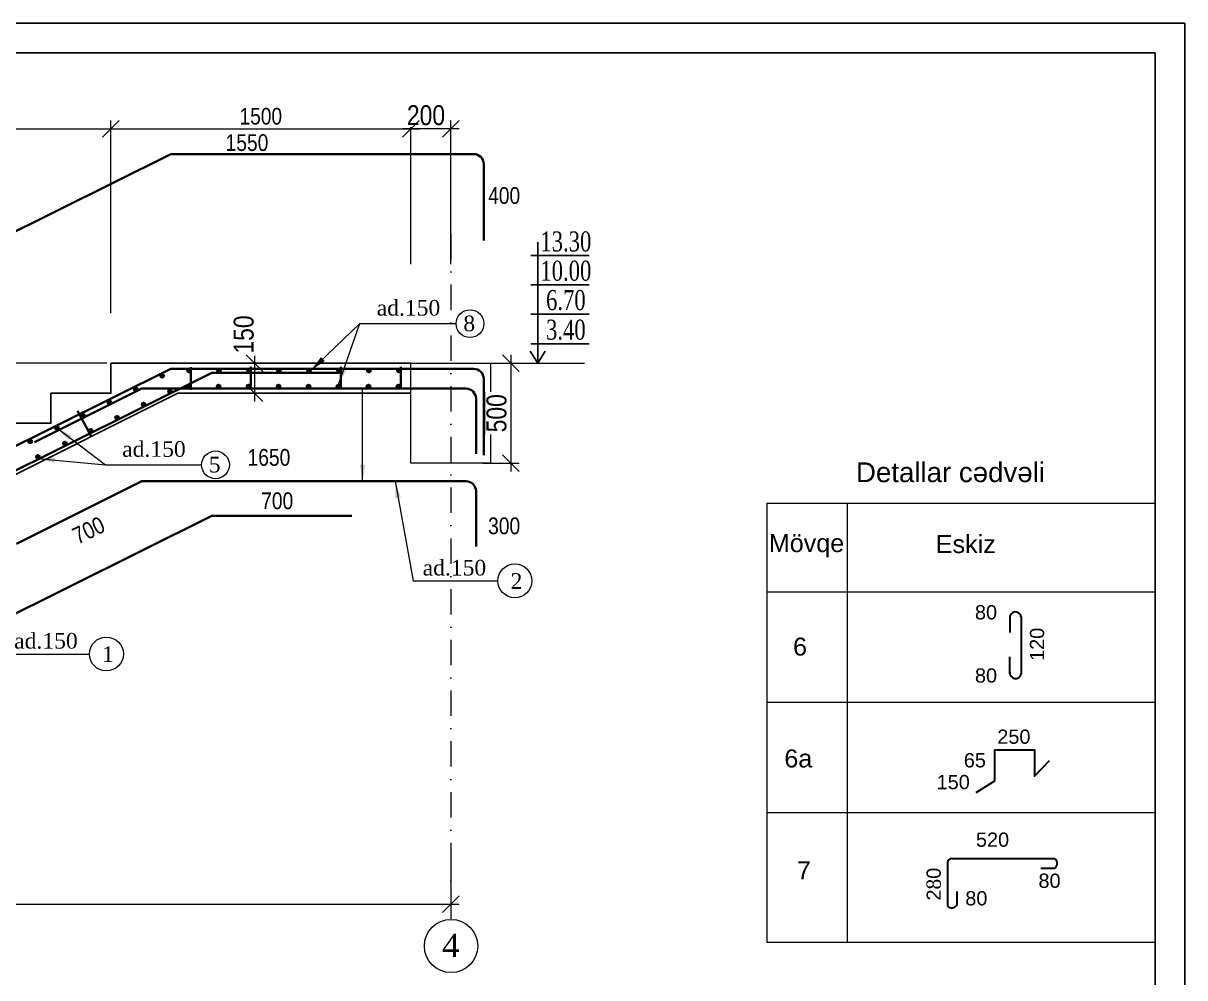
# Model space of a CAD drawing. Header units: millimetres. Extents: x -149347 to 251215, y -2929184 to -2541447.
# Drawn here: x 173020 to 190456, y -2624352 to -2610014 of the extents above; entities that cross this region are included whole.
import ezdxf

# ---------------------------------------------------------------- set-up
doc = ezdxf.new("R2010")
doc.units = ezdxf.units.MM
doc.linetypes.add('DASHDOTX2', pattern=[50.8, 25.4, -12.7, 0, -12.7])
for name, color, linetype, lineweight in [('A-Wall', 7, 'Continuous', 30), ('àğìà  0.25', 7, 'Continuous', 25), ('ИЧ  РАЗМЕР  0.09', 143, 'Continuous', 9), ('размер  0.09', 141, 'Continuous', 9)]:
    doc.layers.add(name, color=color, linetype=linetype, lineweight=lineweight)
doc.layers.add('oxlar', color=7, linetype='Continuous')
doc.styles.add('400', font='times.ttf', dxfattribs={"width": 0.75, "height": 300})
doc.styles.add('Arial', font='arial.ttf')
doc.styles.add('RomanS', font='times.ttf', dxfattribs={"height": 300})
doc.styles.get("Standard").update_dxf_attribs({"font": 'times.ttf'})
doc.styles.add('style1', font='A3TI(LA).TTF', dxfattribs={"height": 400})
doc.styles.add('style6', font='ARIALN.TTF', dxfattribs={"height": 300})
doc.styles.add('Times New Roman', font='times.ttf')
doc.styles.add('yazitipi', font='ARIALN.TTF')
doc.dimstyles.new('DIM_100', dxfattribs={"dimscale": 100, "dimtxt": 250, "dimasz": 2.5, "dimexe": 1.25, "dimexo": 0.625, "dimtad": 1, "dimdec": 0, "dimtxsty": 'style1', "dimblk": 'OBLIQUE', "dimcen": 2.5, "dimdle": 1.25, "dimclrd": 251, "dimclre": 251, "dimaunit": 1, "dimadec": 3, "dimazin": 0, "dimtfac": 1, "dimtdec": 0, "dimtmove": 1, "dimatfit": 3, "dimfxl": 1.25, "dimlwd": 5, "dimlwe": 5, "dimarcsym": 0})
doc.dimstyles.new('sevda', dxfattribs={"dimscale": 100, "dimtxt": 2.8, "dimasz": 2.5, "dimexe": 1.25, "dimexo": 0.625, "dimtad": 1, "dimtxsty": 'yazitipi', "dimblk": 'OBLIQUE', "dimcen": 2.5, "dimclrd": 253, "dimclre": 253, "dimclrt": 73, "dimaunit": 1, "dimadec": 3, "dimazin": 0, "dimtfac": 1, "dimtmove": 1, "dimatfit": 3, "dimfxl": 1, "dimlwd": 9, "dimlwe": 9, "dimarcsym": 0})

# ---------------------------------------------------------------- blocks, each defined once
blk = doc.blocks.new('mekteb')
at = {"color": 0, "lineweight": 25}
for p, q in [((99643, -1821466), (139843, -1821466)), ((139843, -1821466), (139843, -1849866))]:
    blk.add_line(p, q, dxfattribs=at)
at = {"color": 0, "lineweight": 25, "ltscale": 15}
for p, q in [((139343, -1821966), (101643, -1821966)), ((139343, -1849366), (139343, -1821966))]:
    blk.add_line(p, q, dxfattribs=at)
blk = doc.blocks.new('_Oblique')
at = {"color": 0, "linetype": 'ByBlock', "lineweight": -2}
blk.add_line((-0.5, -0.5), (0.5, 0.5), dxfattribs=at)
blk = doc.blocks.new('*D1024')
at = {"color": 251, "lineweight": 5, "ltscale": 15, "transparency": 16777216}
for p, q in [((165337, -2612522), (165337, -2611477)), ((174337, -2614370), (174337, -2611477))]:
    blk.add_line(p, q, dxfattribs=at)
at = {"color": 251, "linetype": 'ByBlock', "lineweight": 5, "ltscale": 15, "transparency": 16777216}
blk.add_line((165212, -2611602), (174462, -2611602), dxfattribs=at)
at = {"layer": 'Defpoints', "color": 0, "lineweight": 15, "ltscale": 15, "transparency": 16777216}
for p in [(174337, -2611602), (165337, -2612584), (174337, -2614433)]:
    blk.add_point(p, dxfattribs=at)
at = {"color": 251, "lineweight": 5, "ltscale": 15, "transparency": 16777216, "xscale": 250, "yscale": 250, "zscale": 250, "rotation": 180}
blk.add_blockref('_Oblique', (165337, -2611602), dxfattribs=at)
at = {"color": 251, "lineweight": 5, "ltscale": 15, "transparency": 16777216, "xscale": 250, "yscale": 250, "zscale": 250}
blk.add_blockref('_Oblique', (174337, -2611602), dxfattribs=at)
at = {"color": 0, "lineweight": 15, "ltscale": 15, "transparency": 16777216, "insert": (169837, -2611412), "char_height": 300, "attachment_point": 5, "style": 'style6', "bg_fill": 3, "box_fill_scale": 1.1, "bg_fill_color": 9, "bg_fill_true_color": 13158600, "bg_fill_transparency": 0}
blk.add_mtext('{\\fArial Narrow|b0|i0|c238|p34;\\H0.83333x;300x10=\\fArial Narrow|b0|i0|c204|p34;3000}', dxfattribs=at)
blk = doc.blocks.new('*D1025')
at = {"color": 251, "lineweight": 5, "ltscale": 15, "transparency": 16777216}
for p, q in [((174337, -2611602), (174337, -2611477)), ((178837, -2613461), (178837, -2611477))]:
    blk.add_line(p, q, dxfattribs=at)
at = {"color": 251, "linetype": 'ByBlock', "lineweight": 5, "ltscale": 15, "transparency": 16777216}
blk.add_line((174212, -2611602), (178962, -2611602), dxfattribs=at)
at = {"layer": 'Defpoints', "color": 0, "lineweight": 15, "ltscale": 15, "transparency": 16777216}
for p in [(174337, -2611656), (178837, -2611602), (178837, -2613523)]:
    blk.add_point(p, dxfattribs=at)
at = {"color": 251, "lineweight": 5, "ltscale": 15, "transparency": 16777216, "xscale": 250, "yscale": 250, "zscale": 250, "rotation": 180}
blk.add_blockref('_Oblique', (174337, -2611602), dxfattribs=at)
at = {"color": 251, "lineweight": 5, "ltscale": 15, "transparency": 16777216, "xscale": 250, "yscale": 250, "zscale": 250}
blk.add_blockref('_Oblique', (178837, -2611602), dxfattribs=at)
at = {"color": 0, "lineweight": 15, "ltscale": 15, "transparency": 16777216, "insert": (176587, -2611412), "char_height": 300, "attachment_point": 5, "style": 'style6', "bg_fill": 3, "box_fill_scale": 1.1, "bg_fill_color": 9, "bg_fill_true_color": 13158600, "bg_fill_transparency": 0}
blk.add_mtext('{\\H0.83333x;1500}', dxfattribs=at)
blk = doc.blocks.new('*D1026')
at = {"color": 251, "lineweight": 5, "ltscale": 15, "transparency": 16777216}
for p, q in [((174274, -2615122), (159640, -2615122)), ((161974, -2620072), (159640, -2620072))]:
    blk.add_line(p, q, dxfattribs=at)
at = {"color": 251, "linetype": 'ByBlock', "lineweight": 5, "ltscale": 15, "transparency": 16777216}
blk.add_line((159765, -2620197), (159765, -2614997), dxfattribs=at)
at = {"layer": 'Defpoints', "color": 0, "lineweight": 15, "ltscale": 15, "transparency": 16777216}
for p in [(159765, -2615122), (174337, -2615122), (162037, -2620072)]:
    blk.add_point(p, dxfattribs=at)
at = {"color": 251, "lineweight": 5, "ltscale": 15, "transparency": 16777216, "xscale": 250, "yscale": 250, "zscale": 250}
for p, rotation in [((159765, -2615122), 90), ((159765, -2620072), 270)]:
    blk.add_blockref('_Oblique', p, dxfattribs=dict(at, rotation=rotation))
at = {"color": 0, "lineweight": 15, "ltscale": 15, "transparency": 16777216, "insert": (159575, -2617597), "char_height": 300, "attachment_point": 5, "rotation": 90, "style": 'style6', "bg_fill": 3, "box_fill_scale": 1.1, "bg_fill_color": 9, "bg_fill_true_color": 13158600, "bg_fill_transparency": 0}
blk.add_mtext('{\\fArial Narrow|b0|i0|c238|p34;\\H0.83333x;150x11=1650}', dxfattribs=at)
blk = doc.blocks.new('*D1029')
at = {"color": 251, "linetype": 'ByBlock', "lineweight": 5, "ltscale": 15, "transparency": 16777216}
blk.add_line((176492, -2614997), (176492, -2615697), dxfattribs=at)
at = {"color": 251, "lineweight": 5, "ltscale": 15, "transparency": 16777216}
for p, q in [((176492, -2615122), (176617, -2615122)), ((176492, -2615572), (176617, -2615572))]:
    blk.add_line(p, q, dxfattribs=at)
at = {"layer": 'Defpoints', "color": 0, "lineweight": 15, "ltscale": 15, "transparency": 16777216}
for p in [(176492, -2615122), (176492, -2615572), (176492, -2615572)]:
    blk.add_point(p, dxfattribs=at)
at = {"color": 251, "lineweight": 5, "ltscale": 15, "transparency": 16777216, "xscale": 250, "yscale": 250, "zscale": 250, "rotation": 270}
blk.add_blockref('_Oblique', (176492, -2615572), dxfattribs=at)
at = {"color": 0, "lineweight": 15, "ltscale": 15, "transparency": 16777216, "insert": (176331, -2614689), "char_height": 300, "attachment_point": 5, "rotation": 90, "style": 'style6', "bg_fill": 3, "box_fill_scale": 1.1, "bg_fill_color": 9, "bg_fill_true_color": 13158600, "bg_fill_transparency": 0}
blk.add_mtext('150', dxfattribs=at)
at = {"color": 251, "lineweight": 5, "ltscale": 15, "transparency": 16777216, "xscale": 250, "yscale": 250, "zscale": 250, "rotation": 90}
blk.add_blockref('_Oblique', (176492, -2615122), dxfattribs=at)
blk = doc.blocks.new('*D1036')
at = {"color": 251, "lineweight": 5, "ltscale": 15, "transparency": 16777216}
for p, q in [((178837, -2613633), (178837, -2611477)), ((179437, -2613633), (179437, -2611477))]:
    blk.add_line(p, q, dxfattribs=at)
at = {"color": 251, "linetype": 'ByBlock', "lineweight": 5, "ltscale": 15, "transparency": 16777216}
blk.add_line((179562, -2611602), (178712, -2611602), dxfattribs=at)
at = {"layer": 'Defpoints', "color": 0, "lineweight": 15, "ltscale": 15, "transparency": 16777216}
for p in [(178837, -2613696), (179437, -2613696)]:
    blk.add_point(p, dxfattribs=at)
at = {"color": 0, "lineweight": 15, "ltscale": 15, "transparency": 16777216, "insert": (179066, -2611397), "char_height": 300, "attachment_point": 5, "style": 'style6', "bg_fill": 3, "box_fill_scale": 1.1, "bg_fill_color": 9, "bg_fill_true_color": 13158600, "bg_fill_transparency": 0}
blk.add_mtext('200', dxfattribs=at)
at = {"layer": 'Defpoints', "color": 0, "lineweight": 15, "ltscale": 15, "transparency": 16777216}
blk.add_point((178837, -2611602), dxfattribs=at)
at = {"color": 251, "lineweight": 5, "ltscale": 15, "transparency": 16777216, "xscale": 250, "yscale": 250, "zscale": 250, "rotation": 180}
blk.add_blockref('_Oblique', (178837, -2611602), dxfattribs=at)
at = {"color": 251, "lineweight": 5, "ltscale": 15, "transparency": 16777216, "xscale": 250, "yscale": 250, "zscale": 250}
blk.add_blockref('_Oblique', (179437, -2611602), dxfattribs=at)
blk = doc.blocks.new('*D1037')
at = {"color": 251, "lineweight": 5, "ltscale": 15, "transparency": 16777216}
for p, q in [((161437, -2622564), (161437, -2623373)), ((179437, -2622573), (179437, -2623373))]:
    blk.add_line(p, q, dxfattribs=at)
at = {"color": 251, "linetype": 'ByBlock', "lineweight": 5, "ltscale": 15, "transparency": 16777216}
blk.add_line((161312, -2623248), (179562, -2623248), dxfattribs=at)
at = {"layer": 'Defpoints', "color": 0, "lineweight": 15, "ltscale": 15, "transparency": 16777216}
for p in [(161437, -2622502), (179437, -2622511), (179437, -2623248)]:
    blk.add_point(p, dxfattribs=at)
at = {"color": 251, "lineweight": 5, "ltscale": 15, "transparency": 16777216, "xscale": 250, "yscale": 250, "zscale": 250, "rotation": 180}
blk.add_blockref('_Oblique', (161437, -2623248), dxfattribs=at)
at = {"color": 251, "lineweight": 5, "ltscale": 15, "transparency": 16777216, "xscale": 250, "yscale": 250, "zscale": 250}
blk.add_blockref('_Oblique', (179437, -2623248), dxfattribs=at)
at = {"color": 0, "lineweight": 15, "ltscale": 15, "transparency": 16777216, "insert": (170437, -2623032), "char_height": 300, "attachment_point": 5, "style": 'style6', "bg_fill": 3, "box_fill_scale": 1.1, "bg_fill_color": 9, "bg_fill_true_color": 13158600, "bg_fill_transparency": 0}
blk.add_mtext('6000', dxfattribs=at)
blk = doc.blocks.new('*D1038')
at = {"color": 251, "lineweight": 5, "ltscale": 15, "transparency": 16777216}
for p, q in [((180137, -2615122), (180467, -2615122)), ((179920, -2616622), (180467, -2616622))]:
    blk.add_line(p, q, dxfattribs=at)
at = {"color": 251, "linetype": 'ByBlock', "lineweight": 5, "ltscale": 15, "transparency": 16777216}
blk.add_line((180342, -2614997), (180342, -2616747), dxfattribs=at)
at = {"layer": 'Defpoints', "color": 0, "lineweight": 15, "ltscale": 15, "transparency": 16777216}
for p in [(180075, -2615122), (179858, -2616622), (180342, -2616622)]:
    blk.add_point(p, dxfattribs=at)
at = {"color": 251, "lineweight": 5, "ltscale": 15, "transparency": 16777216, "xscale": 250, "yscale": 250, "zscale": 250}
for p, rotation in [((180342, -2615122), 90), ((180342, -2616622), 270)]:
    blk.add_blockref('_Oblique', p, dxfattribs=dict(at, rotation=rotation))
at = {"color": 0, "lineweight": 15, "ltscale": 15, "transparency": 16777216, "insert": (180126, -2615872), "char_height": 300, "attachment_point": 5, "rotation": 90, "style": 'style6', "bg_fill": 3, "box_fill_scale": 1.1, "bg_fill_color": 9, "bg_fill_true_color": 13158600, "bg_fill_transparency": 0}
blk.add_mtext('500', dxfattribs=at)

msp = doc.modelspace()

# ---------------------------------------------------------------- hatches: boundary and pattern name
at = {"lineweight": 15, "ltscale": 80}
h = msp.add_hatch(dxfattribs=at)
h.set_pattern_fill('ANGLE', color=4)
h.set_pattern_definition([(0, (-2527408.4966, -310673.591), (0, 6.985), [5.08, -1.905]), (90, (-2527408.4966, -310673.591), (-6.985, 4e-16), [5.08, -1.905])])
edge = h.paths.add_edge_path()
edge.add_arc((175106.1916, -2615312.81578), 27.78757, -180, 180, ccw=False)
h = msp.add_hatch(dxfattribs=at)
h.set_pattern_fill('ANGLE', color=4)
h.set_pattern_definition([(0, (-2527811.959, -310592.148), (0, 6.985), [5.08, -1.905]), (90, (-2527811.959, -310592.148), (-6.985, 4e-16), [5.08, -1.905])])
edge = h.paths.add_edge_path()
edge.add_arc((175509.65425, -2615231.37295), 27.78757, -180, 180, ccw=False)
h = msp.add_hatch(dxfattribs=at)
h.set_pattern_fill('ANGLE', color=4)
h.set_pattern_definition([(0, (-2528261.959, -310592.148), (0, 6.985), [5.08, -1.905]), (90, (-2528261.959, -310592.148), (-6.985, 4e-16), [5.08, -1.905])])
edge = h.paths.add_edge_path()
edge.add_arc((175959.65425, -2615231.37295), 27.78757, -180, 180, ccw=False)
h = msp.add_hatch(dxfattribs=at)
h.set_pattern_fill('ANGLE', color=4)
h.set_pattern_definition([(0, (-2529161.959, -310592.148), (0, 6.985), [5.08, -1.905]), (90, (-2529161.959, -310592.148), (-6.985, 4e-16), [5.08, -1.905])])
edge = h.paths.add_edge_path()
edge.add_arc((176859.65425, -2615231.37295), 27.78757, -180, 180, ccw=False)
h = msp.add_hatch(dxfattribs=at)
h.set_pattern_fill('ANGLE', color=4)
h.set_pattern_definition([(0, (-2529611.959, -310592.148), (0, 6.985), [5.08, -1.905]), (90, (-2529611.959, -310592.148), (-6.985, 4e-16), [5.08, -1.905])])
edge = h.paths.add_edge_path()
edge.add_arc((177309.65425, -2615231.37295), 27.78757, -180, 180, ccw=False)
h = msp.add_hatch(dxfattribs=at)
h.set_pattern_fill('ANGLE', color=4)
h.set_pattern_definition([(0, (-2530061.959, -310592.148), (0, 6.985), [5.08, -1.905]), (90, (-2530061.959, -310592.148), (-6.985, 4e-16), [5.08, -1.905])])
edge = h.paths.add_edge_path()
edge.add_arc((177759.65425, -2615231.37295), 27.78757, -180, 180, ccw=False)
h = msp.add_hatch(dxfattribs=at)
h.set_pattern_fill('ANGLE', color=4)
h.set_pattern_definition([(0, (-2530511.959, -310592.148), (0, 6.985), [5.08, -1.905]), (90, (-2530511.959, -310592.148), (-6.985, 4e-16), [5.08, -1.905])])
edge = h.paths.add_edge_path()
edge.add_arc((178209.65425, -2615231.37295), 27.78757, -180, 180, ccw=False)
h = msp.add_hatch(dxfattribs=at)
h.set_pattern_fill('ANGLE', color=4)
h.set_pattern_definition([(0, (-2530961.959, -310592.148), (0, 6.985), [5.08, -1.905]), (90, (-2530961.959, -310592.148), (-6.985, 4e-16), [5.08, -1.905])])
edge = h.paths.add_edge_path()
edge.add_arc((178659.65425, -2615231.37295), 27.78757, -180, 180, ccw=False)
h = msp.add_hatch(dxfattribs=at)
h.set_pattern_fill('ANGLE', color=4)
h.set_pattern_definition([(0, (-2527011.7135, -310870.681), (0, 6.985), [5.08, -1.905]), (90, (-2527011.7135, -310870.681), (-6.985, 4e-16), [5.08, -1.905])])
edge = h.paths.add_edge_path()
edge.add_arc((174709.40851, -2615509.90566), 27.78757, -180, 180, ccw=False)
h = msp.add_hatch(dxfattribs=at)
h.set_pattern_fill('ANGLE', color=4)
h.set_pattern_definition([(0, (-2527291.3324, -310904.2534), (0, 6.985), [5.08, -1.905]), (90, (-2527291.3324, -310904.2534), (-6.985, 4e-16), [5.08, -1.905])])
edge = h.paths.add_edge_path()
edge.add_arc((175223.35584, -2615543.47838), 27.78757, -180, 180, ccw=False)
h = msp.add_hatch(dxfattribs=at)
h.set_pattern_fill('ANGLE', color=4)
h.set_pattern_definition([(0, (-2527571.068, -310834.02), (0, 6.985), [5.08, -1.905]), (90, (-2527571.068, -310834.02), (-6.985, 4e-16), [5.08, -1.905])])
edge = h.paths.add_edge_path()
edge.add_arc((175503.09167, -2615473.2448), 27.78757, -180, 180, ccw=False)
h = msp.add_hatch(dxfattribs=at)
h.set_pattern_fill('ANGLE', color=4)
h.set_pattern_definition([(0, (-2528021.068, -310830.422), (0, 6.985), [5.08, -1.905]), (90, (-2528021.068, -310830.422), (-6.985, 4e-16), [5.08, -1.905])])
edge = h.paths.add_edge_path()
edge.add_arc((175953.09167, -2615469.64712), 27.78757, -180, 180, ccw=False)
h = msp.add_hatch(dxfattribs=at)
h.set_pattern_fill('ANGLE', color=4)
h.set_pattern_definition([(0, (-2528921.068, -310830.422), (0, 6.985), [5.08, -1.905]), (90, (-2528921.068, -310830.422), (-6.985, 4e-16), [5.08, -1.905])])
edge = h.paths.add_edge_path()
edge.add_arc((176853.09167, -2615469.64712), 27.78757, -180, 180, ccw=False)
h = msp.add_hatch(dxfattribs=at)
h.set_pattern_fill('ANGLE', color=4)
h.set_pattern_definition([(0, (-2529371.068, -310830.422), (0, 6.985), [5.08, -1.905]), (90, (-2529371.068, -310830.422), (-6.985, 4e-16), [5.08, -1.905])])
edge = h.paths.add_edge_path()
edge.add_arc((177303.09167, -2615469.64712), 27.78757, -180, 180, ccw=False)
h = msp.add_hatch(dxfattribs=at)
h.set_pattern_fill('ANGLE', color=4)
h.set_pattern_definition([(0, (-2529821.068, -310830.422), (0, 6.985), [5.08, -1.905]), (90, (-2529821.068, -310830.422), (-6.985, 4e-16), [5.08, -1.905])])
edge = h.paths.add_edge_path()
edge.add_arc((177753.09167, -2615469.64712), 27.78757, -180, 180, ccw=False)
h = msp.add_hatch(dxfattribs=at)
h.set_pattern_fill('ANGLE', color=4)
h.set_pattern_definition([(0, (-2530271.068, -310830.422), (0, 6.985), [5.08, -1.905]), (90, (-2530271.068, -310830.422), (-6.985, 4e-16), [5.08, -1.905])])
edge = h.paths.add_edge_path()
edge.add_arc((178203.09167, -2615469.64712), 27.78757, -180, 180, ccw=False)
h = msp.add_hatch(dxfattribs=at)
h.set_pattern_fill('ANGLE', color=4)
h.set_pattern_definition([(0, (-2530721.068, -310830.422), (0, 6.985), [5.08, -1.905]), (90, (-2530721.068, -310830.422), (-6.985, 4e-16), [5.08, -1.905])])
edge = h.paths.add_edge_path()
edge.add_arc((178653.09167, -2615469.64712), 27.78757, -180, 180, ccw=False)
h = msp.add_hatch(dxfattribs=at)
h.set_pattern_fill('ANGLE', color=4)
h.set_pattern_definition([(0, (-2526894.549, -311101.343), (0, 6.985), [5.08, -1.905]), (90, (-2526894.549, -311101.343), (-6.985, 4e-16), [5.08, -1.905])])
edge = h.paths.add_edge_path()
edge.add_arc((174826.57275, -2615740.56826), 27.78757, -180, 180, ccw=False)

# ---------------------------------------------------------------- linework, layer by layer
at = {"color": 7, "lineweight": 35, "ltscale": 80}
for p, q in [((179933.03936, -2612128.72489), (179933.03936, -2613276.40448)), ((165434.86587, -2620446.65341), (175852.39235, -2615263.17753)), ((175537.44182, -2615178.14546), (175537.44182, -2615520.37227)), ((177787.44182, -2615174.54778), (177787.44182, -2615516.77459)), ((178687.44182, -2615174.54778), (178687.44182, -2615516.77459)), ((179817.14554, -2617043.55365), (179817.14554, -2617871.88916)), ((177952.39235, -2617412.6332), (175852.39235, -2617412.6332))]:
    msp.add_line(p, q, dxfattribs=at)
at = {"color": 1, "linetype": 'DASHDOTX2', "lineweight": 13, "ltscale": 15}
msp.add_line((179436.90576, -2613178.53793), (179436.90576, -2623483.58732), dxfattribs=at)
at = {"color": 0}
msp.add_line((180744.55807, -2615121.65341), (180744.55807, -2613302.64869), dxfattribs=at)
at = {"color": 7}
for p, q in [((180641.33049, -2613504.68995), (181514.46751, -2613504.68995)), ((180641.33049, -2613944.78819), (181514.46751, -2613944.78819)), ((180641.33049, -2614384.88643), (181514.46751, -2614384.88643)), ((180641.33049, -2614830.12995), (181514.46751, -2614830.12995))]:
    msp.add_line(p, q, dxfattribs=at)
at = {"color": 1, "lineweight": 15, "ltscale": 15}
msp.add_line((180036.90576, -2615121.65341), (181444.20525, -2615121.65341), dxfattribs=at)
at = {"color": 2, "lineweight": 25}
for p, q in [((165443.13635, -2620521.65341), (175342.99434, -2615571.72442)), ((175342.99434, -2615571.72442), (178836.90576, -2615571.65341))]:
    msp.add_line(p, q, dxfattribs=at)
at = {"lineweight": 15}
for p, q in [((184184.36152, -2617220.52165), (190011.63692, -2617220.52165)), ((184184.36152, -2617220.52165), (184184.36152, -2623815.70889)), ((185390.2262, -2617220.52165), (185390.2262, -2623815.70889)), ((190011.63692, -2617220.52165), (190011.63692, -2623815.70889)), ((184184.36152, -2618554.32165), (190011.63692, -2618554.32165)), ((184184.36152, -2620211.72059), (190011.63692, -2620211.72059)), ((184184.36152, -2621869.11953), (190011.63692, -2621869.11953)), ((184184.36152, -2623815.70889), (190011.63692, -2623815.70889))]:
    msp.add_line(p, q, dxfattribs=at)
at = {"color": 7, "ltscale": 15}
for points in [[(180744.55807, -2615121.65341), (180632.30126, -2614939.95214)], [(180744.55807, -2615121.65341), (180856.81488, -2614939.95214)]]:
    msp.add_lwpolyline(points, dxfattribs=at)
at = {"color": 2, "lineweight": 25}
for points in [[(174336.90576, -2615571.65341), (174336.90576, -2615121.65341), (178836.90576, -2615121.65341)], [(165336.90576, -2620071.65341), (165336.90576, -2619621.65341), (166236.90576, -2619621.65341), (166236.90576, -2619171.65341), (167136.90576, -2619171.65341), (167136.90576, -2618721.65341), (168036.90576, -2618721.65341), (168036.90576, -2618271.65341), (168936.90576, -2618271.65341), (168936.90576, -2617821.65341), (169836.90576, -2617821.65341), (169836.90576, -2617371.65341), (170736.90576, -2617371.65341), (170736.90576, -2616921.65341), (171636.90576, -2616921.65341), (171636.90576, -2616471.65341), (172536.90576, -2616471.65341), (172536.90576, -2616021.65341), (173436.90576, -2616021.65341), (173436.90576, -2615571.65341), (174336.90576, -2615571.65341), (174336.90576, -2615571.65341)]]:
    msp.add_lwpolyline(points, dxfattribs=at)
at = {"color": 1, "lineweight": 15, "ltscale": 15}
msp.add_lwpolyline([(180036.90576, -2616621.65341), (178836.90576, -2616621.65341), (178836.90576, -2615121.65341), (180036.90576, -2615121.65341)], close=True, dxfattribs=at)
at = {"color": 7, "lineweight": 35, "ltscale": 80}
for centre in [(179783.03936, -2612128.72489), (179667.14554, -2617043.55365)]:
    msp.add_arc(centre, 150, 0, 90, dxfattribs=at)
at = {"layer": 'oxlar', "color": 2, "lineweight": 13}
msp.add_circle((179442.31953, -2623874.68645), 400, dxfattribs=at)
at = {"layer": 'àğìà  0.25', "color": 0, "lineweight": 30}
for p, q in [((187831.07379, -2618928.6875), (187831.07379, -2619166.25831)), ((188000.75378, -2618928.6875), (188000.75378, -2619786.11141)), ((187831.07379, -2619786.11141), (187831.07379, -2619529.74969)), ((186894.44743, -2622625.04678), (186894.44743, -2623271.01555)), ((186959.99651, -2622559.49769), (188501.91961, -2622559.49769)), ((188502.20325, -2622709.64583), (188293.74904, -2622709.64583)), ((187040.78031, -2623248.55721), (187040.78031, -2623058.0682))]:
    msp.add_line(p, q, dxfattribs=at)
msp.add_lwpolyline([(187326.36201, -2621570.99332), (187606.60754, -2621392.11415), (187606.60754, -2620927.97682), (188198.20012, -2620927.97682), (188198.20012, -2621322.11564), (188423.94194, -2621088.79912)], dxfattribs=at)
at = {"layer": 'àğìà  0.25', "lineweight": 30}
for centre in [(175106.1916, -2615312.81578), (175509.65425, -2615231.37295), (175959.65425, -2615231.37295), (176859.65425, -2615231.37295), (177309.65425, -2615231.37295), (177759.65425, -2615231.37295), (178209.65425, -2615231.37295), (178659.65425, -2615231.37295), (174709.40851, -2615509.90566), (175223.35584, -2615543.47838), (175503.09167, -2615473.2448), (175953.09167, -2615469.64712), (176853.09167, -2615469.64712), (177303.09167, -2615469.64712), (177753.09167, -2615469.64712), (178203.09167, -2615469.64712), (178653.09167, -2615469.64712), (174826.57275, -2615740.56826)]:
    msp.add_circle(centre, 27.78757, dxfattribs=at)
at = {"layer": 'àğìà  0.25', "color": 0, "lineweight": 30}
for centre, radius, start, end in [((187915.91379, -2618942.19893), 85.90916, 9.048811102, 189.048811102), ((187915.91379, -2619770.57741), 86.25039, 169.624210341, 349.624210341), ((186959.99651, -2622625.04678), 65.54909, 90, 180), ((188453.52916, -2622634.66344), 89.39533, 302.989224204, 57.22724202), ((186960.44518, -2623213.077), 87.82129, 221.279470452, 336.171229992)]:
    msp.add_arc(centre, radius, start, end, dxfattribs=at)
at = {"layer": 'ИЧ  РАЗМЕР  0.09'}
for centre, radius in [((179727.29928, -2614526.20916), 208.63863), ((175906.44165, -2616647.30997), 208.63863), ((180400.66491, -2618390.24906), 254.66248)]:
    msp.add_circle(centre, radius, dxfattribs=at)

# ---------------------------------------------------------------- block references
at = {"color": 7, "lineweight": 15, "xscale": 0.8889158819132976, "yscale": 0.8889158819132976, "zscale": 0.8889158819132976}
msp.add_blockref('mekteb', (66147.25871, -990883.7249), dxfattribs=at)

# ---------------------------------------------------------------- texts
at = {"color": 7, "char_height": 300, "attachment_point": 5, "style": '400'}
for s, insert in [('{\\fTimes New Roman|b0|i0|c238|p18;13.30}', (181165.74461, -2613294.36444)), ('{\\fTimes New Roman|b0|i0|c238|p18;10.00}', (181165.74461, -2613734.46268)), ('{\\fTimes New Roman|b0|i0|c238|p18;6.70}', (181165.74461, -2614174.56092)), ('{\\fTimes New Roman|b0|i0|c238|p18;3.40}', (181165.74461, -2614619.80444))]:
    msp.add_mtext(s, dxfattribs=dict(at, insert=insert))
at = {"color": 0, "lineweight": 15, "insert": (185520.74608, -2616609.809), "char_height": 297, "width": 13242.6643126, "attachment_point": 1, "style": 'Times New Roman'}
msp.add_mtext('{\\fArial|b0|i0|c238|p34;Detallar\\fArial|b0|i0|c0|p34; \\fArial|b0|i0|c238|p34;cədvəli}', dxfattribs=at)
at = {"layer": 'A-Wall', "color": 0, "lineweight": 15, "insert": (184778.21717, -2617687.06187), "char_height": 270, "width": 15918.9068048, "attachment_point": 2, "style": 'RomanS'}
msp.add_mtext('{\\fArial|b0|i0|c238|p34;Mövqe}', dxfattribs=at)
at = {"layer": 'A-Wall', "color": 0, "insert": (187168.67398, -2617702.19155), "char_height": 270, "width": 15918.9068048, "attachment_point": 2, "style": 'RomanS'}
msp.add_mtext('\\pxt35;{\\fArial|b0|i0|c238|p34;Eskiz}', dxfattribs=at)
at = {"layer": 'oxlar', "color": 2, "lineweight": 13, "insert": (179965.38231, -2623689.99849), "char_height": 350, "width": 1053.9061059, "attachment_point": 3}
msp.add_mtext('\\pxqc;4', dxfattribs=at)
at = {"layer": 'ИЧ  РАЗМЕР  0.09', "char_height": 252, "attachment_point": 5, "style": 'style6'}
for s, insert in [('{\\fArial Narrow|b0|i0|c238|p34;400}', (180239.02199, -2612603.86894)), ('{\\fArial Narrow|b0|i0|c238|p34;1650}', (176708.73505, -2616536.76443)), ('{\\fArial Narrow|b0|i0|c238|p34;700}', (176833.07261, -2617188.52856)), ('{\\fArial Narrow|b0|i0|c238|p34;300}', (180239.02199, -2617565.60643))]:
    msp.add_mtext(s, dxfattribs=dict(at, insert=insert))
at = {"layer": 'размер  0.09', "char_height": 234.36}
for s, insert, attachment_point in [('аd.{\\fTimes New Roman|b0|i0|c238|p18;15}0', (179280.30316, -2614171.03244), 3), ('{\\fTimes New Roman|b0|i0|c238|p18;8}', (179803.67124, -2614405.42747), 3), ('аd.{\\fTimes New Roman|b0|i0|c238|p18;15}0', (175459.44553, -2616292.13325), 3), ('{\\fTimes New Roman|b0|i0|c238|p18;5}', (175982.81361, -2616526.52828), 3), ('аd.150', (179016.42411, -2618074.86191), 1), ('{\\fTimes New Roman|b0|i0|c238|p18;2}', (180335.82222, -2618275.10354), 1)]:
    msp.add_mtext(s, dxfattribs=dict(at, insert=insert, attachment_point=attachment_point))
at = {"layer": 'размер  0.09', "color": 0, "char_height": 213.75, "style": 'Arial'}
for s, insert, attachment_point in [('{\\fArial|b0|i0|c238|p34;8}0', (187638.55127, -2618754.85025), 3), ('{\\fArial|b0|i0|c238|p34;8}0', (187638.55127, -2619704.28118), 3), ('{\\fArial|b0|i0|c238|p34;25}0', (188139.54955, -2620623.08015), 3), ('{\\fArial|b0|i0|c238|p34;65}', (187471.22603, -2620977.47727), 3), ('{\\fArial|b0|i0|c238|p34;15}0', (187229.04877, -2621305.29297), 3), ('5{\\fArial|b0|i0|c238|p34;2}0', (187321.36815, -2622169.74559), 1), ('{\\fArial|b0|i0|c238|p34;8}0', (188260.28168, -2622787.17), 1), ('{\\fArial|b0|i0|c238|p34;8}0', (187161.31419, -2623050.41574), 1)]:
    msp.add_mtext(s, dxfattribs=dict(at, insert=insert, attachment_point=attachment_point))
at = {"layer": 'размер  0.09', "color": 0, "char_height": 213.75, "rotation": 90, "style": 'Arial'}
for s, insert, attachment_point in [('120', (188131.64751, -2619094.00231), 3), ('2{\\fTimes New Roman|b0|i0|c238|p18;8}0', (186796.55356, -2622698.76649), 9)]:
    msp.add_mtext(s, dxfattribs=dict(at, insert=insert, attachment_point=attachment_point))
at = {"layer": 'размер  0.09', "color": 0, "lineweight": 15, "char_height": 213.75, "attachment_point": 3, "style": 'Arial'}
for s, insert in [(' {\\fArial|b0|i0|c238|p34;\\H1.2632x;6}', (184785.75792, -2619241.97805)), (' {\\fArial|b0|i0|c238|p34;\\H1.2632x;6a}', (184864.58993, -2620922.18543)), (' {\\fArial|b0|i0|c238|p34;\\H1.2632x;7}', (184843.84213, -2622602.33977))]:
    msp.add_mtext(s, dxfattribs=dict(at, insert=insert))

# ---------------------------------------------------------------- leaders
at = {"color": 1, "lineweight": 15, "ltscale": 15}
for points in [[(177337.44182, -2615231.37295), (178075.55795, -2614526.20916)], [(178115.20151, -2616893.55365), (178115.20151, -2615502.06917)]]:
    msp.add_leader(points, dimstyle='sevda', override={"dimgap": 0.625, "dimtad": 0}, dxfattribs=at)
at = {"color": 7, "lineweight": 15, "ltscale": 80}
for points in [[(177753.09167, -2615441.85955), (178075.55795, -2614526.20916), (179518.66066, -2614526.20916)], [(178603.61995, -2616893.55365), (178876.13531, -2618390.24906), (180146.00243, -2618390.24906)]]:
    msp.add_leader(points, dimstyle='DIM_100', override={"dimtad": 0}, dxfattribs=at)

# ---------------------------------------------------------------- next in the draw order: dimensions: what is measured, and where the dimension line sits
at = {"color": 7, "lineweight": 15, "ltscale": 15}
dim = msp.add_linear_dim(base=(174336.90576, -2611601.72575), p1=(165336.90576, -2612584.20412), p2=(174336.90576, -2614432.86889), angle=0, text='{\\fArial Narrow|b0|i0|c238|p34;\\H0.83333x;300x10=\\fArial Narrow|b0|i0|c204|p34;<>}', dimstyle='DIM_100', override={"dimlfac": 0.333333, "dimtxsty": 'style6', "dimfxl": 200, "dimfxlon": 1, "dimtfill": 1, "dimtfillclr": 256, "dimarcsym": 1}, dxfattribs=at)
dim.commit()
dim.dimension.update_dxf_attribs({"geometry": '*D1024', "text_midpoint": (169836.90576, -2611411.58301)})
dim = msp.add_linear_dim(base=(176492.2012, -2615571.65341), p1=(176492.2012, -2615121.65341), p2=(176492.2012, -2615571.65341), angle=90, dimstyle='DIM_100', override={"dimlfac": 0.333333, "dimtxsty": 'style6', "dimfxl": 200, "dimfxlon": 1, "dimtfill": 1, "dimtfillclr": 256, "dimarcsym": 1}, dxfattribs=at)
dim.commit()
dim.dimension.update_dxf_attribs({"geometry": '*D1029', "text_midpoint": (176546.27905, -2614689.16125), "dimtype": 160})
dim = msp.add_linear_dim(base=(159764.92163, -2615121.65341), p1=(162036.90576, -2620071.65341), p2=(174336.90576, -2615121.65341), angle=90, text='{\\fArial Narrow|b0|i0|c238|p34;\\H0.83333x;150x11=1650}', dimstyle='DIM_100', override={"dimlfac": 0.333333, "dimtxsty": 'style6', "dimfxl": 200, "dimfxlon": 1, "dimtfill": 1, "dimtfillclr": 256, "dimarcsym": 1}, dxfattribs=at)
dim.commit()
dim.dimension.update_dxf_attribs({"geometry": '*D1026', "text_midpoint": (159764.92163, -2617596.65341), "dimtype": 160})
dim = msp.add_linear_dim(base=(179436.90576, -2623247.59333), p1=(161436.90576, -2622501.94911), p2=(179436.90576, -2622510.81333), angle=0, dimstyle='DIM_100', override={"dimlfac": 0.333333, "dimtxsty": 'style6', "dimfxl": 200, "dimfxlon": 1, "dimtfill": 1, "dimtfillclr": 256, "dimarcsym": 1}, dxfattribs=at)
dim.commit()
dim.dimension.update_dxf_attribs({"geometry": '*D1037', "text_midpoint": (170436.90576, -2623031.92143)})

# ---------------------------------------------------------------- next in the draw order: hatches: boundary and pattern name
at = {"lineweight": 15, "ltscale": 80}
h = msp.add_hatch(dxfattribs=at)
h.set_pattern_fill('ANGLE', color=4)
h.set_pattern_definition([(0, (-2528711.959, -310592.148), (0, 6.985), [5.08, -1.905]), (90, (-2528711.959, -310592.148), (-6.985, 4e-16), [5.08, -1.905])])
edge = h.paths.add_edge_path()
edge.add_arc((176409.65425, -2615231.37295), 27.78757, -180, 180, ccw=False)
h = msp.add_hatch(dxfattribs=at)
h.set_pattern_fill('ANGLE', color=4)
h.set_pattern_definition([(0, (-2528471.068, -310830.422), (0, 6.985), [5.08, -1.905]), (90, (-2528471.068, -310830.422), (-6.985, 4e-16), [5.08, -1.905])])
edge = h.paths.add_edge_path()
edge.add_arc((176403.09167, -2615469.64712), 27.78757, -180, 180, ccw=False)
h = msp.add_hatch(dxfattribs=at)
h.set_pattern_fill('ANGLE', color=4)
h.set_pattern_definition([(0, (-2527408.4966, -311067.7706), (0, 6.985), [5.08, -1.905]), (90, (-2527408.4966, -311067.7706), (-6.985, 4e-16), [5.08, -1.905])])
edge = h.paths.add_edge_path()
edge.add_arc((174312.62542, -2615706.99554), 27.78757, -180, 180, ccw=False)
h = msp.add_hatch(dxfattribs=at)
h.set_pattern_fill('ANGLE', color=4)
h.set_pattern_definition([(0, (-2527805.28, -311264.8605), (0, 6.985), [5.08, -1.905]), (90, (-2527805.28, -311264.8605), (-6.985, 4e-16), [5.08, -1.905])])
edge = h.paths.add_edge_path()
edge.add_arc((173915.84233, -2615904.08542), 27.78757, -180, 180, ccw=False)
h = msp.add_hatch(dxfattribs=at)
h.set_pattern_fill('ANGLE', color=4)
h.set_pattern_definition([(0, (-2527291.3324, -311298.433), (0, 6.985), [5.08, -1.905]), (90, (-2527291.3324, -311298.433), (-6.985, 4e-16), [5.08, -1.905])])
edge = h.paths.add_edge_path()
edge.add_arc((174429.78966, -2615937.65814), 27.78757, -180, 180, ccw=False)
h = msp.add_hatch(dxfattribs=at)
h.set_pattern_fill('ANGLE', color=4)
h.set_pattern_definition([(0, (-2528195.0235, -311453.674), (0, 6.985), [5.08, -1.905]), (90, (-2528195.0235, -311453.674), (-6.985, 4e-16), [5.08, -1.905])])
edge = h.paths.add_edge_path()
edge.add_arc((173526.09859, -2616092.89863), 27.78757, -180, 180, ccw=False)
h = msp.add_hatch(dxfattribs=at)
h.set_pattern_fill('ANGLE', color=4)
h.set_pattern_definition([(0, (-2527688.1155, -311495.523), (0, 6.985), [5.08, -1.905]), (90, (-2527688.1155, -311495.523), (-6.985, 4e-16), [5.08, -1.905])])
edge = h.paths.add_edge_path()
edge.add_arc((174033.00656, -2616134.74802), 27.78757, -180, 180, ccw=False)
h = msp.add_hatch(dxfattribs=at)
h.set_pattern_fill('ANGLE', color=4)
h.set_pattern_definition([(0, (-2528596.468, -311655.462), (0, 6.985), [5.08, -1.905]), (90, (-2528596.468, -311655.462), (-6.985, 4e-16), [5.08, -1.905])])
edge = h.paths.add_edge_path()
edge.add_arc((173124.65385, -2616294.6872), 27.78757, -180, 180, ccw=False)
h = msp.add_hatch(dxfattribs=at)
h.set_pattern_fill('ANGLE', color=4)
h.set_pattern_definition([(0, (-2528077.859, -311684.336), (0, 6.985), [5.08, -1.905]), (90, (-2528077.859, -311684.336), (-6.985, 4e-16), [5.08, -1.905])])
edge = h.paths.add_edge_path()
edge.add_arc((173643.26283, -2616323.56124), 27.78757, -180, 180, ccw=False)
h = msp.add_hatch(dxfattribs=at)
h.set_pattern_fill('ANGLE', color=4)
h.set_pattern_definition([(0, (-2528479.304, -311886.125), (0, 6.985), [5.08, -1.905]), (90, (-2528479.304, -311886.125), (-6.985, 4e-16), [5.08, -1.905])])
edge = h.paths.add_edge_path()
edge.add_arc((173241.81809, -2616525.34981), 27.78757, -180, 180, ccw=False)

# ---------------------------------------------------------------- next in the draw order: linework, layer by layer
at = {"color": 7, "lineweight": 35, "ltscale": 80}
for p, q in [((177761.83284, -2615263.17753), (175852.39235, -2615263.17753)), ((176437.44182, -2615174.54778), (176437.44182, -2615516.77459)), ((173836.4293, -2615835.61527), (174039.14795, -2616218.17995)), ((165434.86587, -2622596.10908), (175852.39235, -2617412.6332))]:
    msp.add_line(p, q, dxfattribs=at)
at = {"color": 7, "lineweight": 25}
msp.add_lwpolyline([(175536.90576, -2615121.65341), (174336.90576, -2615121.65341), (174336.90576, -2615571.65341)], dxfattribs=at)
at = {"color": 7, "lineweight": 35, "ltscale": 80}
for points in [[(163046.29061, -2620371.65341), (164844.61086, -2620371.65341), (175235.10234, -2615204.79845), (179783.03936, -2615204.79845)], [(173189.85646, -2616307.05364), (174799.8254, -2615502.06917), (179667.14554, -2615502.06917)], [(172921.5283, -2617832.70221), (174799.8254, -2616893.55365), (179667.14554, -2616893.55365)]]:
    msp.add_lwpolyline(points, dxfattribs=at)
at = {"layer": 'àğìà  0.25', "lineweight": 30}
for centre in [(176409.65425, -2615231.37295), (176403.09167, -2615469.64712), (174312.62542, -2615706.99554), (173915.84233, -2615904.08542), (174429.78966, -2615937.65814), (173526.09859, -2616092.89863), (174033.00656, -2616134.74802), (173124.65385, -2616294.6872), (173643.26283, -2616323.56124), (173241.81809, -2616525.34981)]:
    msp.add_circle(centre, 27.78757, dxfattribs=at)
at = {"layer": 'ИЧ  РАЗМЕР  0.09'}
msp.add_circle((174268.85854, -2619488.42283), 254.66248, dxfattribs=at)

# ---------------------------------------------------------------- next in the draw order: texts
at = {"layer": 'ИЧ  РАЗМЕР  0.09', "insert": (174002.37329, -2617630.50516), "char_height": 252, "attachment_point": 5, "rotation": 25.619665584, "style": 'style6'}
msp.add_mtext('{\\fArial Narrow|b0|i0|c238|p34;700}', dxfattribs=at)
at = {"layer": 'размер  0.09', "char_height": 234.36, "attachment_point": 1}
for s, insert in [('аd.150', (172884.61775, -2619173.03567)), ('{\\fTimes New Roman|b0|i0|c238|p18;1}', (174204.01585, -2619373.2773))]:
    msp.add_mtext(s, dxfattribs=dict(at, insert=insert))

# ---------------------------------------------------------------- next in the draw order: dimensions: what is measured, and where the dimension line sits
at = {"color": 7, "lineweight": 15, "ltscale": 15}
dim = msp.add_linear_dim(base=(178836.90576, -2611601.72575), p1=(174336.90576, -2611655.72575), p2=(178836.90576, -2613523.108), angle=0, text='{\\H0.83333x;<>}', dimstyle='DIM_100', override={"dimlfac": 0.333333, "dimtxsty": 'style6', "dimfxl": 200, "dimfxlon": 1, "dimtfill": 1, "dimtfillclr": 256, "dimarcsym": 1}, dxfattribs=at)
dim.commit()
dim.dimension.update_dxf_attribs({"geometry": '*D1025', "text_midpoint": (176586.90576, -2611411.58301)})

# ---------------------------------------------------------------- next in the draw order: leaders
at = {"color": 7, "lineweight": 15, "ltscale": 80}
for points, override in [([(173526.09859, -2616092.89863), (174254.70033, -2616647.30997)], {"dimgap": 0.625, "dimtad": 0}), ([(173241.81809, -2616553.13738), (174254.70033, -2616647.30997), (175697.80303, -2616647.30997)], {"dimtad": 0}), ([(172314.39011, -2619119.19733), (172744.32895, -2619488.42283), (174014.19606, -2619488.42283)], {"dimtad": 0})]:
    msp.add_leader(points, dimstyle='DIM_100', override=override, dxfattribs=at)

# ---------------------------------------------------------------- next in the draw order: texts
at = {"layer": 'ИЧ  РАЗМЕР  0.09', "insert": (176379.09049, -2611808.38232), "char_height": 252, "attachment_point": 5, "style": 'style6'}
msp.add_mtext('{\\fArial Narrow|b0|i0|c238|p34;1550}', dxfattribs=at)

# ---------------------------------------------------------------- next in the draw order: dimensions: what is measured, and where the dimension line sits
at = {"color": 7, "lineweight": 15, "ltscale": 15}
dim = msp.add_linear_dim(base=(178836.90576, -2611601.72575), p1=(179436.90576, -2613695.9176), p2=(178836.90576, -2613695.9176), angle=0, dimstyle='DIM_100', override={"dimlfac": 0.333333, "dimtxsty": 'style6', "dimfxl": 200, "dimfxlon": 1, "dimtfill": 1, "dimtfillclr": 256, "dimarcsym": 1}, dxfattribs=at)
dim.commit()
dim.dimension.update_dxf_attribs({"geometry": '*D1036', "text_midpoint": (179066.2196, -2611612.56731), "dimtype": 160})
dim = msp.add_linear_dim(base=(180341.52167, -2616621.65341), p1=(180074.65893, -2615121.65341), p2=(179857.95427, -2616621.65341), angle=90, dimstyle='DIM_100', override={"dimlfac": 0.333333, "dimtxsty": 'style6', "dimfxl": 200, "dimfxlon": 1, "dimtfill": 1, "dimtfillclr": 256, "dimarcsym": 1}, dxfattribs=at)
dim.commit()
dim.dimension.update_dxf_attribs({"geometry": '*D1038', "text_midpoint": (180125.84977, -2615871.65341)})

# ---------------------------------------------------------------- next in the draw order: linework, layer by layer
at = {"color": 7, "lineweight": 35, "ltscale": 80}
for p, q in [((179933.03936, -2615354.79845), (179933.03936, -2616502.47804)), ((179817.14554, -2615652.06917), (179817.14554, -2616480.40467))]:
    msp.add_line(p, q, dxfattribs=at)
msp.add_lwpolyline([(162744.61086, -2617145.57985), (164844.61086, -2617145.57985), (175235.10234, -2611978.72489), (179783.03936, -2611978.72489)], dxfattribs=at)
for centre in [(179783.03936, -2615354.79845), (179667.14554, -2615652.06917)]:
    msp.add_arc(centre, 150, 0, 90, dxfattribs=at)

doc.saveas('drawing.dxf')
